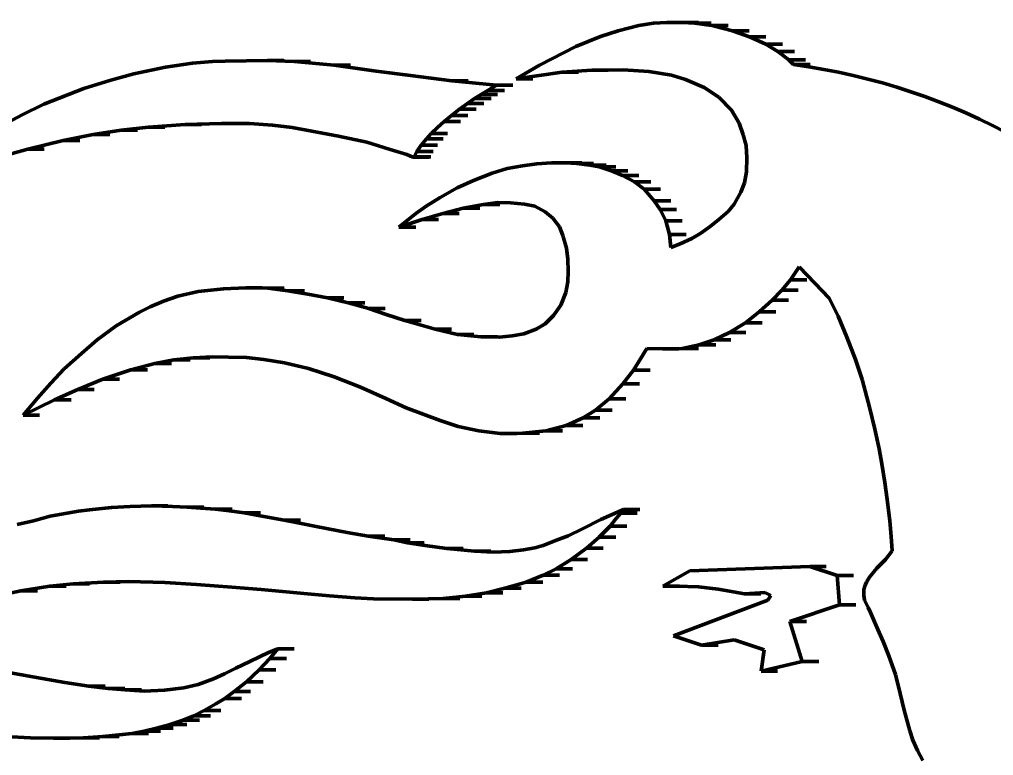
# Model space of a CAD drawing. Header units: inches. Extents: x 15 to 402, y 6 to 258.
# Drawn here: x 308.287 to 308.928, y 112.792 to 113.277 of the extents above; entities that cross this region are included whole.
import ezdxf

# ---------------------------------------------------------------- set-up
doc = ezdxf.new("R2010")
doc.units = ezdxf.units.IN
doc.header["$LTSCALE"] = 12
doc.header["$MEASUREMENT"] = 0
doc.layers.add('Dimension (ANSI)', color=7, linetype='Continuous', lineweight=25)
doc.layers.add('Visible (ANSI)', color=7, linetype='Continuous', lineweight=50)
doc.styles.add('MEMCOR Medium', font='arial.ttf')
doc.dimstyles.new('Default (ANSI)', dxfattribs={"dimscale": 12, "dimtxt": 0.15, "dimasz": 0.098425, "dimexe": 0.125, "dimexo": 0.0625, "dimgap": 0.031496, "dimtad": 0, "dimtih": 1, "dimtoh": 1, "dimdec": 4, "dimrnd": 1e-08, "dimzin": 3, "dimdsep": 46, "dimlunit": 5, "dimtxsty": 'MEMCOR Medium', "dimcen": 0.09, "dimdle": 0.393701, "dimclrd": 256, "dimclre": 256, "dimclrt": 256, "dimadec": 0, "dimazin": 1, "dimtfac": 0.8, "dimtofl": 0, "dimtmove": 0, "dimatfit": 3, "dimfxl": 1, "dimfrac": 1, "dimtolj": 1, "dimtzin": 4, "dimlwd": -1, "dimlwe": -1, "dimarcsym": 0})

# ---------------------------------------------------------------- blocks, each defined once
blk = doc.blocks.new('*D18')
at = {"layer": 'Defpoints', "color": 0, "transparency": 16777216}
for p in [(310.96777, 131.37045), (253.06842, 47.83565), (299.12506, 47.83565)]:
    blk.add_point(p, dxfattribs=at)
at = {"layer": 'Dimension (ANSI)', "transparency": 16777216}
for p, q in [((310.21777, 131.37045), (251.56842, 131.37045)), ((253.06842, 130.18935), (253.06842, 104.29168)), ((253.06842, 49.01675), (253.06842, 91.96898)), ((298.37506, 47.83565), (251.56842, 47.83565))]:
    blk.add_line(p, q, dxfattribs=at)
for points in [[(252.87157, 130.18935), (253.26527, 130.18935), (253.06842, 131.37045)], [(252.87157, 49.01675), (253.26527, 49.01675), (253.06842, 47.83565)]]:
    blk.add_solid(points, dxfattribs=at)
at = {"layer": 'Dimension (ANSI)', "transparency": 16777216, "char_height": 1.8000001, "attachment_point": 5, "style": 'MEMCOR Medium'}
for s, insert in [('\\A1; \\fArial|b0|i0;\\H1.8000;83{\\H0.8x;\\S9#16;} in', (253.06842, 99.9947)), ('\\A1;[2121.8 mm]{\\P\\fArial|b0|i0;\\H1.8000;SHIPPING HEIGHT\\P\\fArial|b0|i0;\\H1.8000;REF.}', (253.06842, 93.83335))]:
    blk.add_mtext(s, dxfattribs=dict(at, insert=insert))

msp = doc.modelspace()

# ---------------------------------------------------------------- linework, layer by layer
at = {"layer": 'Visible (ANSI)'}
for p, q in [((308.68121, 113.26975), (308.69469, 113.27319)), ((308.69469, 113.27319), (308.70433, 113.27485)), ((308.70433, 113.27485), (308.71315, 113.27522)), ((308.71315, 113.27522), (308.72318, 113.27536)), ((308.73404, 113.27536), (308.72318, 113.27536)), ((308.72318, 113.27536), (308.73164, 113.27483)), ((308.7425, 113.27483), (308.73164, 113.27483)), ((308.73164, 113.27483), (308.74276, 113.27326)), ((308.75361, 113.27326), (308.74276, 113.27326)), ((308.74276, 113.27326), (308.75649, 113.26978)), ((308.65323, 113.25935), (308.66946, 113.2661)), ((308.66946, 113.2661), (308.68121, 113.26975)), ((308.76734, 113.26978), (308.75649, 113.26978)), ((308.75649, 113.26978), (308.76763, 113.26575)), ((308.77849, 113.26575), (308.76763, 113.26575)), ((308.76763, 113.26575), (308.77847, 113.26107)), ((308.78933, 113.26107), (308.77847, 113.26107)), ((308.77847, 113.26107), (308.78636, 113.25614)), ((308.62935, 113.24706), (308.65323, 113.25935)), ((308.79721, 113.25614), (308.78636, 113.25614)), ((308.78636, 113.25614), (308.79361, 113.25077)), ((308.3828, 113.24592), (308.40068, 113.24851)), ((308.40068, 113.24851), (308.41395, 113.24957)), ((308.41395, 113.24957), (308.42215, 113.24985)), ((308.42215, 113.24985), (308.45002, 113.25023)), ((308.46088, 113.25023), (308.45002, 113.25023)), ((308.45002, 113.25023), (308.46765, 113.24967)), ((308.4785, 113.24967), (308.46765, 113.24967)), ((308.46765, 113.24967), (308.49403, 113.2471)), ((308.50488, 113.2471), (308.49403, 113.2471)), ((308.49403, 113.2471), (308.52166, 113.2433)), ((308.61401, 113.23814), (308.62935, 113.24706)), ((308.80447, 113.25077), (308.79361, 113.25077)), ((308.79361, 113.25077), (308.7967, 113.24751)), ((308.80755, 113.24751), (308.7967, 113.24751)), ((308.34681, 113.23724), (308.36206, 113.24154)), ((308.36206, 113.24154), (308.3828, 113.24592)), ((308.52166, 113.2433), (308.54434, 113.24026)), ((308.64424, 113.2425), (308.61401, 113.23814)), ((308.6638, 113.24382), (308.64424, 113.2425)), ((308.65509, 113.2425), (308.64424, 113.2425)), ((308.68441, 113.2441), (308.6638, 113.24382)), ((308.67465, 113.24382), (308.6638, 113.24382)), ((308.70139, 113.243), (308.68441, 113.2441)), ((308.7163, 113.24055), (308.70139, 113.243)), ((308.72547, 113.23776), (308.7163, 113.24055)), ((308.32897, 113.23172), (308.34681, 113.23724)), ((308.54434, 113.24026), (308.57155, 113.23687)), ((308.58241, 113.23687), (308.57155, 113.23687)), ((308.57155, 113.23687), (308.60086, 113.23393)), ((308.62487, 113.23814), (308.61401, 113.23814)), ((308.73781, 113.23237), (308.72547, 113.23776)), ((308.30282, 113.22141), (308.32897, 113.23172)), ((308.59079, 113.22784), (308.58656, 113.22517)), ((308.59534, 113.23052), (308.59079, 113.22784)), ((308.60164, 113.22784), (308.59079, 113.22784)), ((308.60086, 113.23393), (308.59534, 113.23052)), ((308.6062, 113.23052), (308.59534, 113.23052)), ((308.61171, 113.23393), (308.60086, 113.23393)), ((308.74755, 113.22615), (308.73781, 113.23237)), ((308.28838, 113.21441), (308.30282, 113.22141)), ((308.58179, 113.22192), (308.57668, 113.21822)), ((308.58656, 113.22517), (308.58179, 113.22192)), ((308.59264, 113.22192), (308.58179, 113.22192)), ((308.59742, 113.22517), (308.58656, 113.22517)), ((308.75575, 113.21752), (308.74755, 113.22615)), ((308.57668, 113.21822), (308.57125, 113.21405)), ((308.58754, 113.21822), (308.57668, 113.21822)), ((308.76082, 113.20885), (308.75575, 113.21752)), ((308.26974, 113.20449), (308.28838, 113.21441)), ((308.41972, 113.20867), (308.39584, 113.20811)), ((308.43815, 113.20868), (308.41972, 113.20867)), ((308.43058, 113.20867), (308.41972, 113.20867)), ((308.45341, 113.20773), (308.43815, 113.20868)), ((308.56648, 113.21013), (308.56205, 113.20609)), ((308.57125, 113.21405), (308.56648, 113.21013)), ((308.57734, 113.21013), (308.56648, 113.21013)), ((308.5821, 113.21405), (308.57125, 113.21405)), ((308.76353, 113.20121), (308.76082, 113.20885)), ((308.35368, 113.20428), (308.33528, 113.2015)), ((308.37163, 113.20637), (308.35368, 113.20428)), ((308.36453, 113.20428), (308.35368, 113.20428)), ((308.39584, 113.20811), (308.37163, 113.20637)), ((308.38248, 113.20637), (308.37163, 113.20637)), ((308.40669, 113.20811), (308.39584, 113.20811)), ((308.4664, 113.20606), (308.45341, 113.20773)), ((308.4794, 113.2037), (308.4664, 113.20606)), ((308.49697, 113.20047), (308.4794, 113.2037)), ((308.55785, 113.20217), (308.55487, 113.19872)), ((308.56205, 113.20609), (308.55785, 113.20217)), ((308.5687, 113.20217), (308.55785, 113.20217)), ((308.31554, 113.19754), (308.29218, 113.19191)), ((308.33528, 113.2015), (308.31554, 113.19754)), ((308.32639, 113.19754), (308.31554, 113.19754)), ((308.34614, 113.2015), (308.33528, 113.2015)), ((308.51552, 113.19654), (308.49697, 113.20047)), ((308.53083, 113.19166), (308.51552, 113.19654)), ((308.55487, 113.19872), (308.55134, 113.19447)), ((308.56572, 113.19872), (308.55487, 113.19872)), ((308.76545, 113.19435), (308.76353, 113.20121)), ((308.29218, 113.19191), (308.26021, 113.18294)), ((308.30303, 113.19191), (308.29218, 113.19191)), ((308.54179, 113.18835), (308.53083, 113.19166)), ((308.54837, 113.19022), (308.54675, 113.18668)), ((308.55134, 113.19447), (308.54837, 113.19022)), ((308.55922, 113.19022), (308.54837, 113.19022)), ((308.56219, 113.19447), (308.55134, 113.19447)), ((308.76588, 113.18621), (308.76545, 113.19435)), ((308.5458, 113.18667), (308.54179, 113.18835)), ((308.54675, 113.18668), (308.5458, 113.18667)), ((308.55666, 113.18667), (308.5458, 113.18667)), ((308.55761, 113.18668), (308.54675, 113.18668)), ((308.62753, 113.18213), (308.63726, 113.18283)), ((308.64812, 113.18283), (308.63726, 113.18283)), ((308.63726, 113.18283), (308.64645, 113.18281)), ((308.6573, 113.18281), (308.64645, 113.18281)), ((308.64645, 113.18281), (308.65397, 113.18235)), ((308.76563, 113.17692), (308.76588, 113.18621)), ((308.59819, 113.17595), (308.60804, 113.17905)), ((308.60804, 113.17905), (308.61817, 113.18088)), ((308.61817, 113.18088), (308.62753, 113.18213)), ((308.66483, 113.18235), (308.65397, 113.18235)), ((308.65397, 113.18235), (308.66248, 113.18133)), ((308.67333, 113.18133), (308.66248, 113.18133)), ((308.66248, 113.18133), (308.66875, 113.18029)), ((308.67961, 113.18029), (308.66875, 113.18029)), ((308.66875, 113.18029), (308.67672, 113.17757)), ((308.68758, 113.17757), (308.67672, 113.17757)), ((308.67672, 113.17757), (308.684, 113.17456)), ((308.76444, 113.16966), (308.76563, 113.17692)), ((308.57508, 113.16632), (308.58587, 113.17127)), ((308.58587, 113.17127), (308.59819, 113.17595)), ((308.69485, 113.17456), (308.684, 113.17456)), ((308.684, 113.17456), (308.69185, 113.17029)), ((308.7027, 113.17029), (308.69185, 113.17029)), ((308.69185, 113.17029), (308.69818, 113.16543)), ((308.56384, 113.16009), (308.57508, 113.16632)), ((308.70903, 113.16543), (308.69818, 113.16543)), ((308.69818, 113.16543), (308.70496, 113.15776)), ((308.75749, 113.15556), (308.76196, 113.16349)), ((308.76196, 113.16349), (308.76444, 113.16966)), ((308.55459, 113.15431), (308.56384, 113.16009)), ((308.71581, 113.15776), (308.70496, 113.15776)), ((308.70496, 113.15776), (308.70879, 113.15216)), ((308.54783, 113.14942), (308.55459, 113.15431)), ((308.57908, 113.15295), (308.56563, 113.14939)), ((308.59234, 113.15531), (308.57908, 113.15295)), ((308.58993, 113.15295), (308.57908, 113.15295)), ((308.60191, 113.15663), (308.59234, 113.15531)), ((308.6032, 113.15531), (308.59234, 113.15531)), ((308.61012, 113.15654), (308.60191, 113.15663)), ((308.61952, 113.15567), (308.61012, 113.15654)), ((308.62619, 113.15418), (308.61952, 113.15567)), ((308.63308, 113.1505), (308.62619, 113.15418)), ((308.71964, 113.15216), (308.70879, 113.15216)), ((308.70879, 113.15216), (308.71251, 113.14459)), ((308.74736, 113.1454), (308.75352, 113.15087)), ((308.75352, 113.15087), (308.75749, 113.15556)), ((308.53653, 113.14044), (308.54783, 113.14942)), ((308.55199, 113.14544), (308.53692, 113.14045)), ((308.56563, 113.14939), (308.55199, 113.14544)), ((308.56285, 113.14544), (308.55199, 113.14544)), ((308.57648, 113.14939), (308.56563, 113.14939)), ((308.63802, 113.1464), (308.63308, 113.1505)), ((308.6424, 113.14071), (308.63802, 113.1464)), ((308.72336, 113.14459), (308.71251, 113.14459)), ((308.71251, 113.14459), (308.71499, 113.13572)), ((308.74175, 113.14086), (308.74736, 113.1454)), ((308.53692, 113.14045), (308.53653, 113.14044)), ((308.54738, 113.14044), (308.53653, 113.14044)), ((308.54777, 113.14045), (308.53692, 113.14045)), ((308.64462, 113.13498), (308.6424, 113.14071)), ((308.73558, 113.1365), (308.74175, 113.14086)), ((308.64708, 113.12668), (308.64462, 113.13498)), ((308.72584, 113.13572), (308.71499, 113.13572)), ((308.71499, 113.13572), (308.71594, 113.12698)), ((308.72193, 113.12945), (308.72958, 113.13308)), ((308.72958, 113.13308), (308.73558, 113.1365)), ((308.64796, 113.11936), (308.64708, 113.12668)), ((308.71594, 113.12698), (308.72193, 113.12945)), ((308.64825, 113.11143), (308.64796, 113.11936)), ((308.80031, 113.11441), (308.79462, 113.10583)), ((308.81082, 113.10367), (308.80031, 113.11441)), ((308.64795, 113.10448), (308.64825, 113.11143)), ((308.79462, 113.10583), (308.78891, 113.099)), ((308.80548, 113.10583), (308.79462, 113.10583)), ((308.40439, 113.09797), (308.42118, 113.09979)), ((308.42118, 113.09979), (308.43573, 113.10057)), ((308.44658, 113.10057), (308.43573, 113.10057)), ((308.43573, 113.10057), (308.4502, 113.10017)), ((308.46106, 113.10017), (308.4502, 113.10017)), ((308.4502, 113.10017), (308.46352, 113.09856)), ((308.64668, 113.09752), (308.64795, 113.10448)), ((308.82009, 113.09376), (308.81082, 113.10367)), ((308.38159, 113.09171), (308.39093, 113.09501)), ((308.39093, 113.09501), (308.40439, 113.09797)), ((308.47437, 113.09856), (308.46352, 113.09856)), ((308.46352, 113.09856), (308.47665, 113.09636)), ((308.47665, 113.09636), (308.48959, 113.09395)), ((308.50044, 113.09395), (308.48959, 113.09395)), ((308.48959, 113.09395), (308.50332, 113.09057)), ((308.64345, 113.08905), (308.64668, 113.09752)), ((308.78891, 113.099), (308.78255, 113.09237)), ((308.79977, 113.099), (308.78891, 113.099)), ((308.826, 113.08187), (308.82009, 113.09376)), ((308.36565, 113.08436), (308.37284, 113.08803)), ((308.37284, 113.08803), (308.38159, 113.09171)), ((308.51417, 113.09057), (308.50332, 113.09057)), ((308.50332, 113.09057), (308.51686, 113.08678)), ((308.52772, 113.08678), (308.51686, 113.08678)), ((308.51686, 113.08678), (308.52836, 113.08294)), ((308.63846, 113.08224), (308.64345, 113.08905)), ((308.78255, 113.09237), (308.77406, 113.08463)), ((308.79341, 113.09237), (308.78255, 113.09237)), ((308.35032, 113.07542), (308.36565, 113.08436)), ((308.52836, 113.08294), (308.54053, 113.07894)), ((308.63305, 113.07681), (308.63846, 113.08224)), ((308.77406, 113.08463), (308.76513, 113.07753)), ((308.78491, 113.08463), (308.77406, 113.08463)), ((308.83179, 113.06802), (308.826, 113.08187)), ((308.33792, 113.06633), (308.35032, 113.07542)), ((308.55139, 113.07894), (308.54053, 113.07894)), ((308.54053, 113.07894), (308.56055, 113.07326)), ((308.62704, 113.07336), (308.63305, 113.07681)), ((308.76513, 113.07753), (308.75447, 113.07107)), ((308.77598, 113.07753), (308.76513, 113.07753)), ((308.57141, 113.07326), (308.56055, 113.07326)), ((308.56055, 113.07326), (308.57527, 113.06969)), ((308.58612, 113.06969), (308.57527, 113.06969)), ((308.57527, 113.06969), (308.59073, 113.06831)), ((308.60159, 113.06831), (308.59073, 113.06831)), ((308.59073, 113.06831), (308.60286, 113.06807)), ((308.60286, 113.06807), (308.61126, 113.06878)), ((308.61126, 113.06878), (308.61906, 113.07028)), ((308.61906, 113.07028), (308.62704, 113.07336)), ((308.75447, 113.07107), (308.74443, 113.06614)), ((308.76532, 113.07107), (308.75447, 113.07107)), ((308.8376, 113.05322), (308.83179, 113.06802)), ((308.3275, 113.05719), (308.33792, 113.06633)), ((308.73459, 113.06296), (308.72324, 113.06062)), ((308.74443, 113.06614), (308.73459, 113.06296)), ((308.74545, 113.06296), (308.73459, 113.06296)), ((308.75529, 113.06614), (308.74443, 113.06614)), ((308.31608, 113.04704), (308.3275, 113.05719)), ((308.40132, 113.05445), (308.38837, 113.05304)), ((308.41355, 113.05511), (308.40132, 113.05445)), ((308.41217, 113.05445), (308.40132, 113.05445)), ((308.42432, 113.05476), (308.41355, 113.05511)), ((308.43631, 113.05467), (308.42432, 113.05476)), ((308.44758, 113.05334), (308.43631, 113.05467)), ((308.69994, 113.06055), (308.69591, 113.0538)), ((308.71035, 113.06023), (308.69994, 113.06055)), ((308.72324, 113.06062), (308.71035, 113.06023)), ((308.7212, 113.06023), (308.71035, 113.06023)), ((308.73409, 113.06062), (308.72324, 113.06062)), ((308.37592, 113.05063), (308.36007, 113.04645)), ((308.38837, 113.05304), (308.37592, 113.05063)), ((308.38678, 113.05063), (308.37592, 113.05063)), ((308.39922, 113.05304), (308.38837, 113.05304)), ((308.46132, 113.05104), (308.44758, 113.05334)), ((308.47703, 113.04728), (308.46132, 113.05104)), ((308.69591, 113.0538), (308.69134, 113.04622)), ((308.8419, 113.0401), (308.8376, 113.05322)), ((308.30727, 113.0377), (308.31608, 113.04704)), ((308.36007, 113.04645), (308.34167, 113.04022)), ((308.37092, 113.04645), (308.36007, 113.04645)), ((308.49398, 113.0418), (308.47703, 113.04728)), ((308.51146, 113.03497), (308.49398, 113.0418)), ((308.69134, 113.04622), (308.68431, 113.0372)), ((308.70219, 113.04622), (308.69134, 113.04622)), ((308.29846, 113.02773), (308.30727, 113.0377)), ((308.34167, 113.04022), (308.32502, 113.03362)), ((308.35253, 113.04022), (308.34167, 113.04022)), ((308.68431, 113.0372), (308.67526, 113.02728)), ((308.69516, 113.0372), (308.68431, 113.0372)), ((308.84688, 113.0211), (308.8419, 113.0401)), ((308.32502, 113.03362), (308.30977, 113.0267)), ((308.33587, 113.03362), (308.32502, 113.03362)), ((308.528, 113.02765), (308.51146, 113.03497)), ((308.28906, 113.01651), (308.29846, 113.02773)), ((308.30977, 113.0267), (308.28906, 113.01651)), ((308.32062, 113.0267), (308.30977, 113.0267)), ((308.54139, 113.02148), (308.528, 113.02765)), ((308.67526, 113.02728), (308.66629, 113.01991)), ((308.68612, 113.02728), (308.67526, 113.02728)), ((308.29991, 113.01651), (308.28906, 113.01651)), ((308.56382, 113.01304), (308.54139, 113.02148)), ((308.66629, 113.01991), (308.65812, 113.01478)), ((308.67715, 113.01991), (308.66629, 113.01991)), ((308.8503, 113.00737), (308.84688, 113.0211)), ((308.57562, 113.00923), (308.56382, 113.01304)), ((308.64692, 113.00989), (308.6335, 113.00637)), ((308.65812, 113.01478), (308.64692, 113.00989)), ((308.65777, 113.00989), (308.64692, 113.00989)), ((308.66897, 113.01478), (308.65812, 113.01478)), ((308.58936, 113.00623), (308.57562, 113.00923)), ((308.60348, 113.00444), (308.58936, 113.00623)), ((308.61842, 113.00477), (308.60348, 113.00444)), ((308.61433, 113.00444), (308.60348, 113.00444)), ((308.6335, 113.00637), (308.61842, 113.00477)), ((308.62927, 113.00477), (308.61842, 113.00477)), ((308.64436, 113.00637), (308.6335, 113.00637)), ((308.85313, 112.99439), (308.8503, 113.00737)), ((308.85489, 112.98446), (308.85313, 112.99439)), ((308.85682, 112.97236), (308.85489, 112.98446)), ((308.85844, 112.9611), (308.85682, 112.97236)), ((308.8601, 112.94705), (308.85844, 112.9611)), ((308.30679, 112.95001), (308.32564, 112.9533)), ((308.32564, 112.9533), (308.33277, 112.95432)), ((308.33277, 112.95432), (308.3473, 112.95583)), ((308.3473, 112.95583), (308.35951, 112.95652)), ((308.35951, 112.95652), (308.37366, 112.95684)), ((308.38452, 112.95684), (308.37366, 112.95684)), ((308.37366, 112.95684), (308.38744, 112.95637)), ((308.38744, 112.95637), (308.39726, 112.95609)), ((308.40811, 112.95609), (308.39726, 112.95609)), ((308.39726, 112.95609), (308.40597, 112.95542)), ((308.40597, 112.95542), (308.41586, 112.95476)), ((308.42671, 112.95476), (308.41586, 112.95476)), ((308.41586, 112.95476), (308.42496, 112.95356)), ((308.42496, 112.95356), (308.43472, 112.95238)), ((308.44558, 112.95238), (308.43472, 112.95238)), ((308.43472, 112.95238), (308.44527, 112.95028)), ((308.66973, 112.94778), (308.68464, 112.95456)), ((308.68291, 112.9521), (308.67968, 112.94822)), ((308.68464, 112.95456), (308.68291, 112.9521)), ((308.69376, 112.9521), (308.68291, 112.9521)), ((308.6955, 112.95456), (308.68464, 112.95456)), ((308.28516, 112.94458), (308.29591, 112.94709)), ((308.29591, 112.94709), (308.30679, 112.95001)), ((308.44527, 112.95028), (308.46096, 112.94744)), ((308.47181, 112.94744), (308.46096, 112.94744)), ((308.46096, 112.94744), (308.47008, 112.94559)), ((308.47008, 112.94559), (308.47985, 112.94361)), ((308.65759, 112.9418), (308.66973, 112.94778)), ((308.67968, 112.94822), (308.67589, 112.94353)), ((308.86097, 112.93658), (308.8601, 112.94705)), ((308.47985, 112.94361), (308.49001, 112.94164)), ((308.49001, 112.94164), (308.50251, 112.93943)), ((308.50251, 112.93943), (308.51644, 112.93698)), ((308.64821, 112.93716), (308.65759, 112.9418)), ((308.67589, 112.94353), (308.66871, 112.93627)), ((308.68674, 112.94353), (308.67589, 112.94353)), ((308.52729, 112.93698), (308.51644, 112.93698)), ((308.51644, 112.93698), (308.5333, 112.93443)), ((308.54416, 112.93443), (308.5333, 112.93443)), ((308.5333, 112.93443), (308.54242, 112.93258)), ((308.55327, 112.93258), (308.54242, 112.93258)), ((308.54242, 112.93258), (308.55388, 112.93075)), ((308.63174, 112.93087), (308.64053, 112.93428)), ((308.64053, 112.93428), (308.64821, 112.93716)), ((308.66871, 112.93627), (308.66032, 112.92898)), ((308.67956, 112.93627), (308.66871, 112.93627)), ((308.86169, 112.92716), (308.86097, 112.93658)), ((308.55388, 112.93075), (308.56819, 112.92871)), ((308.57905, 112.92871), (308.56819, 112.92871)), ((308.56819, 112.92871), (308.58646, 112.92697)), ((308.59731, 112.92697), (308.58646, 112.92697)), ((308.58646, 112.92697), (308.59867, 112.92647)), ((308.59867, 112.92647), (308.60971, 112.92688)), ((308.60971, 112.92688), (308.61879, 112.92793)), ((308.61879, 112.92793), (308.62618, 112.92921)), ((308.62618, 112.92921), (308.63174, 112.93087)), ((308.66032, 112.92898), (308.65012, 112.92147)), ((308.67118, 112.92898), (308.66032, 112.92898)), ((308.85718, 112.92156), (308.86169, 112.92716)), ((308.65012, 112.92147), (308.64025, 112.91534)), ((308.66097, 112.92147), (308.65012, 112.92147)), ((308.85148, 112.91583), (308.85718, 112.92156)), ((308.64025, 112.91534), (308.63162, 112.91113)), ((308.6511, 112.91534), (308.64025, 112.91534)), ((308.71061, 112.90388), (308.72846, 112.914)), ((308.72846, 112.914), (308.80734, 112.91683)), ((308.8182, 112.91683), (308.80734, 112.91683)), ((308.80734, 112.91683), (308.8254, 112.91099)), ((308.8467, 112.91001), (308.85148, 112.91583)), ((308.3584, 112.90703), (308.34213, 112.9066)), ((308.38245, 112.90633), (308.3584, 112.90703)), ((308.62057, 112.90668), (308.60648, 112.90259)), ((308.63162, 112.91113), (308.62057, 112.90668)), ((308.63142, 112.90668), (308.62057, 112.90668)), ((308.64247, 112.91113), (308.63162, 112.91113)), ((308.83626, 112.91099), (308.8254, 112.91099)), ((308.8254, 112.91099), (308.8269, 112.89176)), ((308.84383, 112.90463), (308.84481, 112.9067)), ((308.84481, 112.9067), (308.8467, 112.91001)), ((308.28767, 112.90095), (308.26552, 112.89614)), ((308.30662, 112.90387), (308.28767, 112.90095)), ((308.29853, 112.90095), (308.28767, 112.90095)), ((308.32195, 112.90551), (308.30662, 112.90387)), ((308.31747, 112.90387), (308.30662, 112.90387)), ((308.34213, 112.9066), (308.32195, 112.90551)), ((308.3328, 112.90551), (308.32195, 112.90551)), ((308.35299, 112.9066), (308.34213, 112.9066)), ((308.40327, 112.90497), (308.38245, 112.90633)), ((308.42652, 112.90324), (308.40327, 112.90497)), ((308.44593, 112.90186), (308.42652, 112.90324)), ((308.47635, 112.89899), (308.44593, 112.90186)), ((308.60648, 112.90259), (308.5944, 112.89956)), ((308.61733, 112.90259), (308.60648, 112.90259)), ((308.71985, 112.904), (308.71061, 112.90388)), ((308.72146, 112.90388), (308.71061, 112.90388)), ((308.73409, 112.90343), (308.71985, 112.904)), ((308.74709, 112.90209), (308.73409, 112.90343)), ((308.76437, 112.89903), (308.74709, 112.90209)), ((308.843, 112.89783), (308.84305, 112.90174)), ((308.84305, 112.90174), (308.84383, 112.90463)), ((308.49091, 112.89755), (308.47635, 112.89899)), ((308.50769, 112.89634), (308.49091, 112.89755)), ((308.51982, 112.89568), (308.50769, 112.89634)), ((308.54558, 112.89542), (308.51982, 112.89568)), ((308.56597, 112.8959), (308.54558, 112.89542)), ((308.55643, 112.89542), (308.54558, 112.89542)), ((308.58049, 112.89733), (308.56597, 112.8959)), ((308.57682, 112.8959), (308.56597, 112.8959)), ((308.5944, 112.89956), (308.58049, 112.89733)), ((308.59135, 112.89733), (308.58049, 112.89733)), ((308.60525, 112.89956), (308.5944, 112.89956)), ((308.71752, 112.87128), (308.77966, 112.89467)), ((308.77785, 112.89971), (308.76437, 112.89903)), ((308.77522, 112.89903), (308.76437, 112.89903)), ((308.78162, 112.89774), (308.77785, 112.89971)), ((308.77966, 112.89467), (308.78162, 112.89774)), ((308.84345, 112.89475), (308.843, 112.89783)), ((308.84594, 112.88996), (308.84345, 112.89475)), ((308.8269, 112.89176), (308.79433, 112.88068)), ((308.83776, 112.89176), (308.8269, 112.89176)), ((308.8474, 112.88664), (308.84594, 112.88996)), ((308.84929, 112.88194), (308.8474, 112.88664)), ((308.85231, 112.87551), (308.84929, 112.88194)), ((308.80518, 112.88068), (308.79433, 112.88068)), ((308.79433, 112.88068), (308.80241, 112.85444)), ((308.85566, 112.86749), (308.85231, 112.87551)), ((308.73609, 112.8652), (308.71752, 112.87128)), ((308.75752, 112.86853), (308.73609, 112.8652)), ((308.77734, 112.86195), (308.75752, 112.86853)), ((308.45084, 112.8602), (308.45683, 112.86279)), ((308.45689, 112.86279), (308.45169, 112.85622)), ((308.45683, 112.86279), (308.45689, 112.86279)), ((308.46774, 112.86279), (308.45689, 112.86279)), ((308.74694, 112.8652), (308.73609, 112.8652)), ((308.77527, 112.84799), (308.77734, 112.86195)), ((308.85953, 112.85798), (308.85566, 112.86749)), ((308.43836, 112.8543), (308.44475, 112.85741)), ((308.45169, 112.85622), (308.44463, 112.84886)), ((308.44475, 112.85741), (308.45084, 112.8602)), ((308.46254, 112.85622), (308.45169, 112.85622)), ((308.86385, 112.8457), (308.85953, 112.85798)), ((308.42176, 112.84627), (308.42924, 112.84987)), ((308.42924, 112.84987), (308.43836, 112.8543)), ((308.80241, 112.85444), (308.77527, 112.84799)), ((308.81327, 112.85444), (308.80241, 112.85444)), ((308.28082, 112.84693), (308.30157, 112.84323)), ((308.30157, 112.84323), (308.31666, 112.84057)), ((308.40444, 112.83919), (308.41459, 112.84299)), ((308.41459, 112.84299), (308.42176, 112.84627)), ((308.44463, 112.84886), (308.43631, 112.84101)), ((308.45548, 112.84886), (308.44463, 112.84886)), ((308.78613, 112.84799), (308.77527, 112.84799)), ((308.86695, 112.83335), (308.86385, 112.8457)), ((308.31666, 112.84057), (308.33231, 112.83806)), ((308.34316, 112.83806), (308.33231, 112.83806)), ((308.33231, 112.83806), (308.34519, 112.83665)), ((308.35604, 112.83665), (308.34519, 112.83665)), ((308.34519, 112.83665), (308.35618, 112.83568)), ((308.38222, 112.83539), (308.3949, 112.837)), ((308.3949, 112.837), (308.40444, 112.83919)), ((308.43631, 112.84101), (308.42813, 112.83448)), ((308.44717, 112.84101), (308.43631, 112.84101)), ((308.36703, 112.83568), (308.35618, 112.83568)), ((308.35618, 112.83568), (308.3689, 112.8349)), ((308.3689, 112.8349), (308.38222, 112.83539)), ((308.422, 112.82992), (308.41612, 112.82649)), ((308.42813, 112.83448), (308.422, 112.82992)), ((308.43285, 112.82992), (308.422, 112.82992)), ((308.43899, 112.83448), (308.42813, 112.83448)), ((308.86952, 112.82229), (308.86695, 112.83335)), ((308.41612, 112.82649), (308.40844, 112.82203)), ((308.4016, 112.81859), (308.39448, 112.8157)), ((308.40844, 112.82203), (308.4016, 112.81859)), ((308.41245, 112.81859), (308.4016, 112.81859)), ((308.4193, 112.82203), (308.40844, 112.82203)), ((308.87335, 112.80872), (308.86952, 112.82229)), ((308.37706, 112.81043), (308.36882, 112.80851)), ((308.38598, 112.81279), (308.37706, 112.81043)), ((308.38791, 112.81043), (308.37706, 112.81043)), ((308.39448, 112.8157), (308.38598, 112.81279)), ((308.39683, 112.81279), (308.38598, 112.81279)), ((308.40533, 112.8157), (308.39448, 112.8157)), ((308.2939, 112.804), (308.2775, 112.80489)), ((308.30905, 112.80392), (308.2939, 112.804)), ((308.3286, 112.80404), (308.30905, 112.80392)), ((308.34154, 112.80492), (308.3286, 112.80404)), ((308.33946, 112.80404), (308.3286, 112.80404)), ((308.35246, 112.80605), (308.34154, 112.80492)), ((308.35239, 112.80492), (308.34154, 112.80492)), ((308.36085, 112.807), (308.35246, 112.80605)), ((308.36882, 112.80851), (308.36085, 112.807)), ((308.3717, 112.807), (308.36085, 112.807)), ((308.37967, 112.80851), (308.36882, 112.80851)), ((308.87536, 112.80248), (308.87335, 112.80872)), ((308.3199, 112.80392), (308.30905, 112.80392)), ((308.87839, 112.79579), (308.87536, 112.80248)), ((308.88193, 112.78905), (308.87839, 112.79579))]:
    msp.add_line(p, q, dxfattribs=at)
msp.add_ellipse((308.74179, 112.82172), major_axis=(0, 0.42942), ratio=0.984808, start_param=3.234188, end_param=6.152982, dxfattribs=at)

# ---------------------------------------------------------------- dimensions: what is measured, and where the dimension line sits
at = {"layer": 'Dimension (ANSI)'}
dim = msp.add_linear_dim(base=(253.06842, 47.83565), p1=(310.96777, 131.37045), p2=(299.12506, 47.83565), angle=90, text=' \\fArial|b0|i0;\\H1.8000;<> in\\X[2121.8 mm]{\\P\\fArial|b0|i0;\\H1.8000;SHIPPING HEIGHT\\P\\fArial|b0|i0;\\H1.8000;REF.}', dimstyle='Default (ANSI)', override={"dimgap": 0.031496, "dimdec": 4, "dimpost": '', "dimtol": 0, "dimlim": 0, "dimtp": 0, "dimtm": 0, "dimtdec": 2, "dimatfit": 1}, dxfattribs=at)
dim.commit()
dim.dimension.update_dxf_attribs({"geometry": '*D18', "text_midpoint": (253.06842, 98.13033), "dimtype": 160})

doc.saveas('drawing.dxf')
